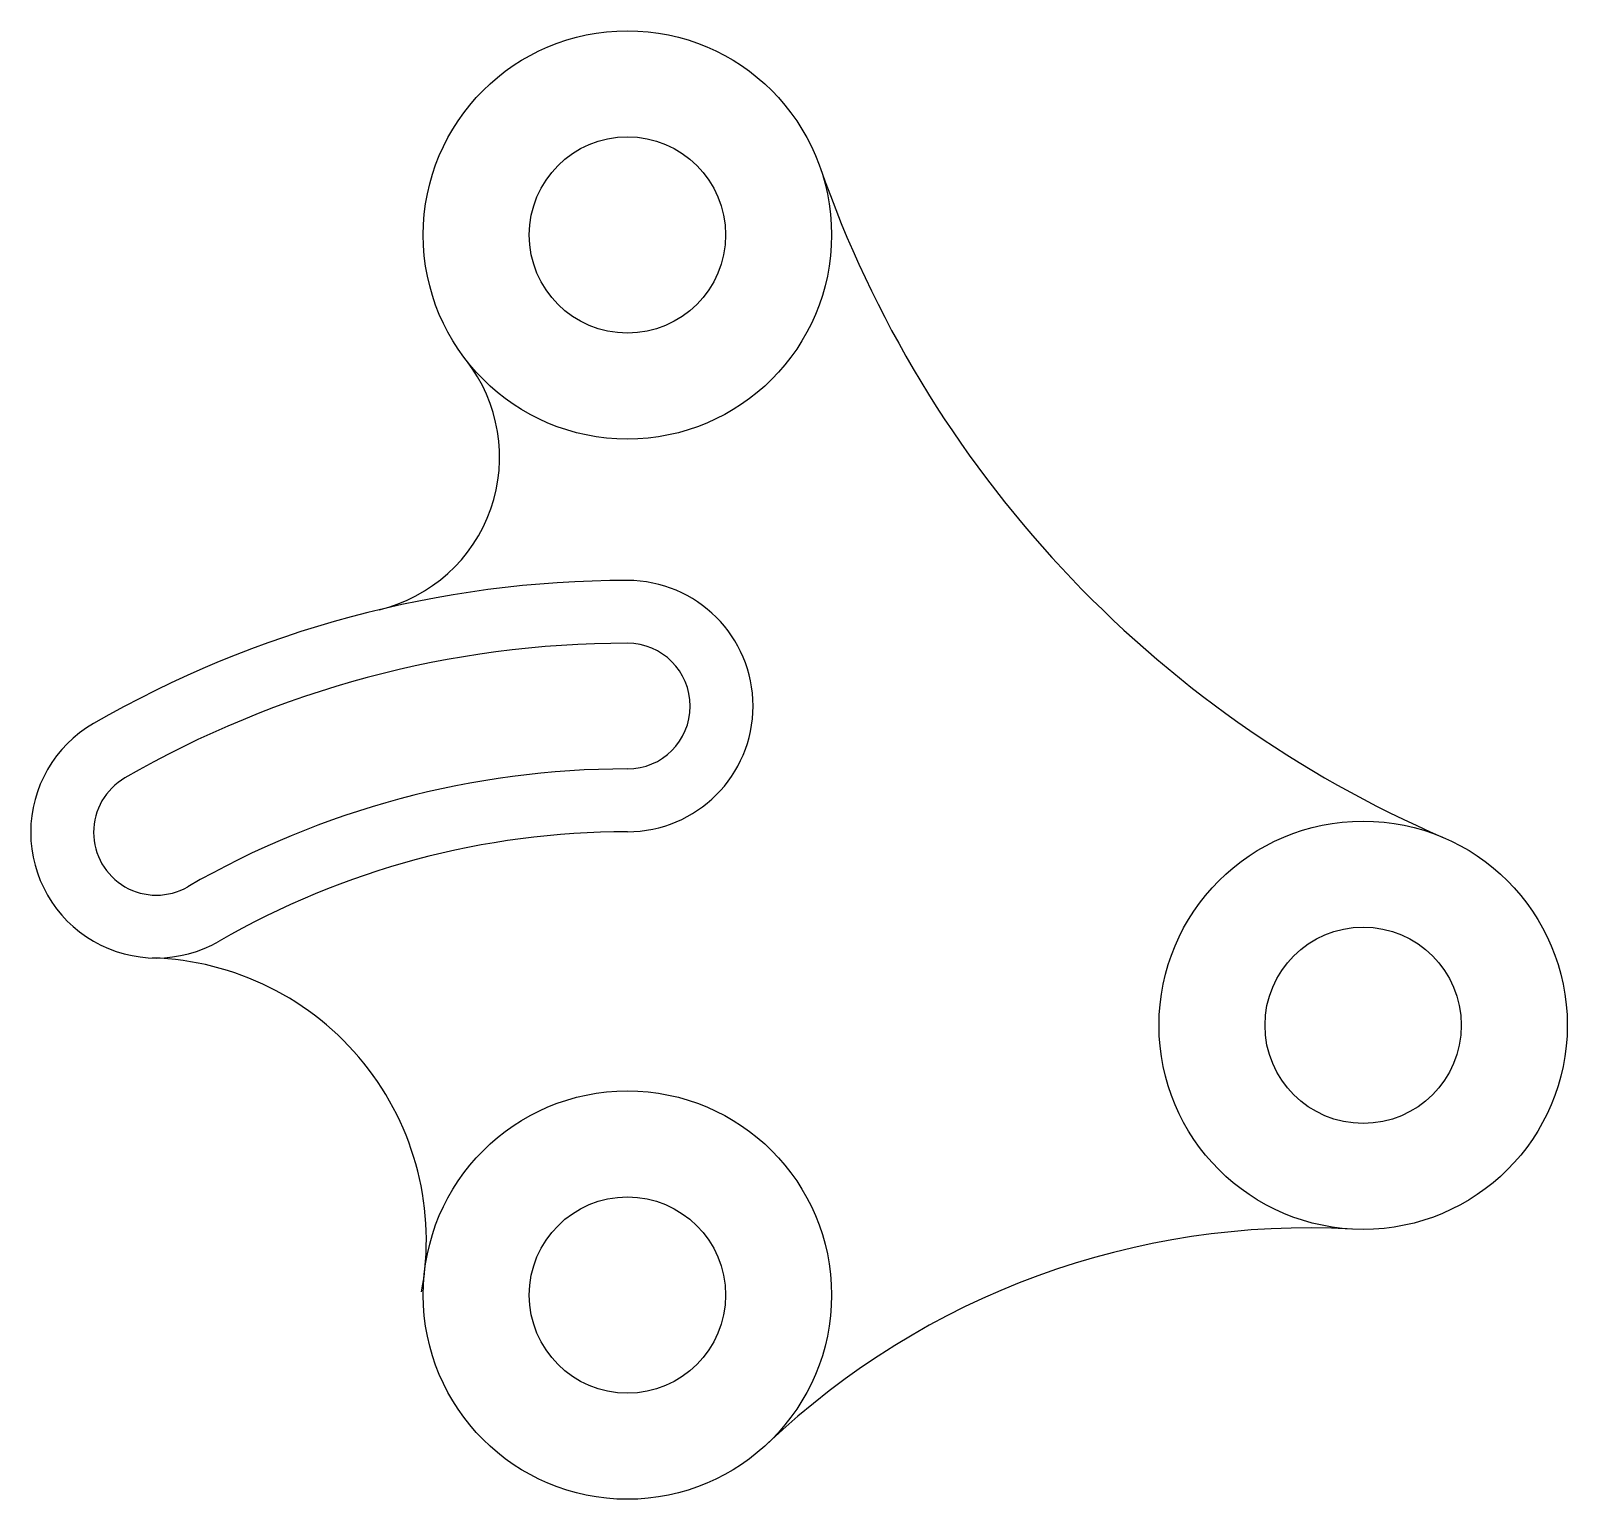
# Model space of a CAD drawing. Header units: millimetres. Extents: x 251 to 610, y 20 to 363.
import ezdxf

# ---------------------------------------------------------------- set-up
doc = ezdxf.new("R2010")
doc.units = ezdxf.units.MM
doc.header["$MEASUREMENT"] = 0
for name, color, linetype, plot in [('Arce De Cerc', 6, 'Continuous', False), ('Cercuri', 4, 'Continuous', False), ('Laterala', 40, 'Continuous', False)]:
    doc.layers.add(name, color=color, linetype=linetype, plot=plot)

msp = doc.modelspace()

# ---------------------------------------------------------------- linework, layer by layer
at = {"layer": 'Arce De Cerc'}
for centre, radius, start, end in [((686.32, 418.22), 265.95, 199.2473, 246.6645), ((323.67, 262.97), 36.68, 283.4487, 37.9326), ((277.21, 79.97), 66.03, 349.5166, 88.2263), ((549.2, -100.51), 183.42, 86.8034, 133.4671)]:
    msp.add_arc(centre, radius, start, end, dxfattribs=at)
at = {"layer": 'Cercuri'}
for centre, radius in [((390.21, 314.83), 47.69), ((390.21, 314.83), 22.93), ((562.09, 130.24), 47.69), ((562.09, 130.24), 22.93), ((390.21, 67.22), 47.69), ((390.21, 67.22), 22.93)]:
    msp.add_circle(centre, radius, dxfattribs=at)
at = {"layer": 'Laterala'}
for centre, radius, start, end in [((390.21, -15.31), 249.44, 90, 120), ((390.21, 204.78), 29.35, 270, 90), ((390.21, -15.31), 234.77, 90, 120), ((390.21, 204.78), 14.67, 270, 90), ((280.16, 175.3), 29.35, 120, 300), ((280.16, 175.3), 14.67, 120, 300), ((390.21, -15.31), 205.42, 90, 120), ((390.21, -15.31), 190.75, 90, 120)]:
    msp.add_arc(centre, radius, start, end, dxfattribs=at)

doc.saveas('drawing.dxf')
